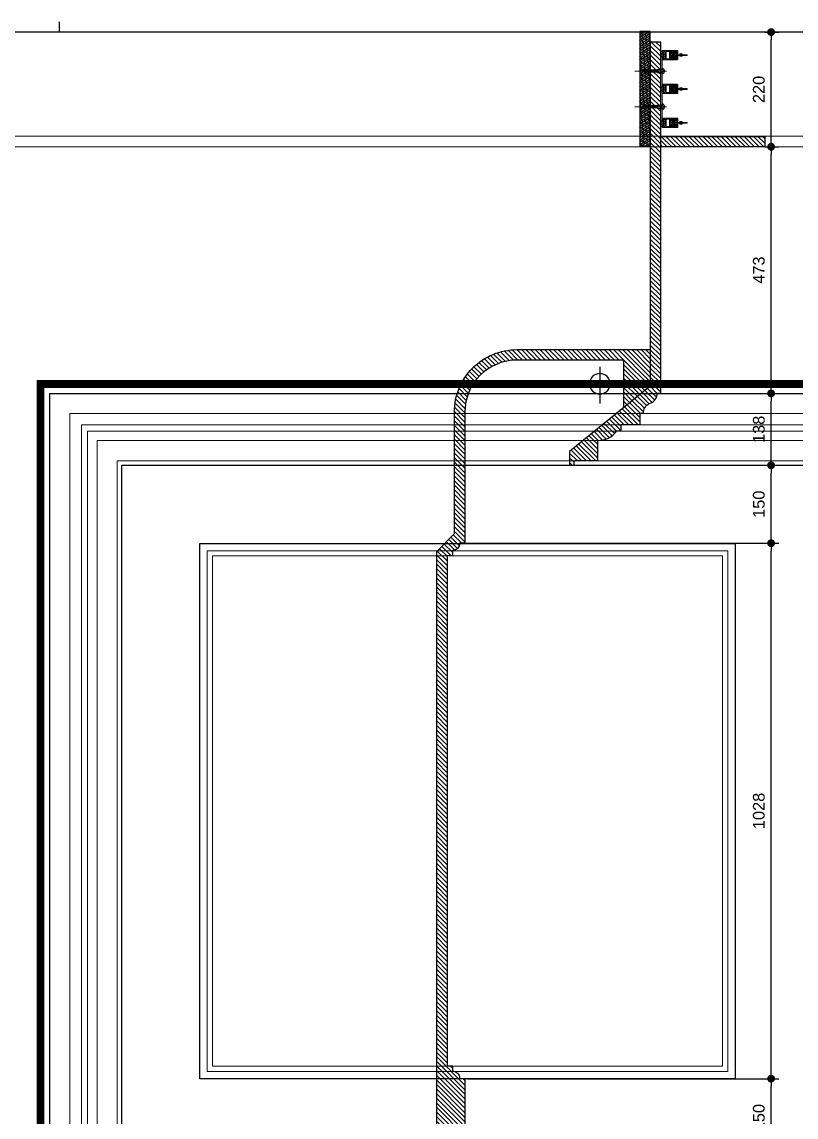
# Model space of a CAD drawing. Header units: inches. Extents: x 274057 to 444617, y 485849 to 635630.
# Drawn here: x 351013 to 352499, y 535087 to 537189 of the extents above; entities that cross this region are included whole.
import ezdxf

# ---------------------------------------------------------------- set-up
doc = ezdxf.new("R2010")
doc.units = ezdxf.units.IN
doc.header["$MEASUREMENT"] = 0
doc.linetypes.add('HIDDEN', pattern=[0.375, 0.25, -0.125])
for name, color, linetype in [('8', 8, 'Continuous'), ('Calliper Gypsum  Elevation', 31, 'Continuous'), ('CQ Grg Gypsum', 41, 'Continuous'), ('CQ Light Elevation', 4, 'Continuous'), ('CQ Plaster', 1, 'Continuous'), ('ID-wall paper', 8, 'Continuous')]:
    doc.layers.add(name, color=color, linetype=linetype)
for name, color, linetype, lineweight in [('CQ gypsum 2', 42, 'Continuous', 0), ('CQ Gypsum Hatch', 8, 'Continuous', 20), ('CQ lighting plan', 7, 'Continuous', 0), ('CQ plan and elev dimension', 252, 'Continuous', 35)]:
    doc.layers.add(name, color=color, linetype=linetype, lineweight=lineweight)
doc.styles.get("Standard").update_dxf_attribs({"font": 'arial.ttf'})
doc.dimstyles.new('chester 15', dxfattribs={"dimscale": 0.15, "dimtxt": 150, "dimasz": 100, "dimexe": 100, "dimexo": 0, "dimgap": 80, "dimtad": 1, "dimdec": 0, "dimzin": 0, "dimdsep": 46, "dimtxsty": 'Standard', "dimblk": 'DOT', "dimcen": 100, "dimclrd": 1, "dimclre": 1, "dimclrt": 3, "dimadec": 0, "dimazin": 0, "dimtfac": 1, "dimtdec": 0, "dimtofl": 0, "dimtmove": 0, "dimatfit": 3, "dimfxl": 1, "dimtolj": 1, "dimtzin": 0, "dimlwd": -1, "dimarcsym": 0})
doc.dimstyles.new('CQ 50', dxfattribs={"dimscale": 0.5, "dimtxt": 150, "dimasz": 100, "dimexe": 100, "dimexo": 20, "dimgap": 80, "dimtad": 1, "dimdec": 0, "dimzin": 0, "dimdsep": 46, "dimtxsty": 'Standard', "dimblk": 'DOT', "dimcen": 100, "dimclrd": 250, "dimclre": 250, "dimclrt": 3, "dimadec": 0, "dimazin": 0, "dimtfac": 1, "dimtdec": 0, "dimtofl": 0, "dimtmove": 0, "dimatfit": 3, "dimfxl": 3, "dimtolj": 1, "dimtzin": 0, "dimlwd": -1, "dimarcsym": 0})
pattern_1 = [(224.9999999999999, (863766.5914405661, 132415.694420714), (4.419417382415921, -4.419417382415922), [])]

# ---------------------------------------------------------------- blocks, each defined once
blk = doc.blocks.new('ff-15 wall plan')
at = {"layer": 'CQ Plaster'}
blk.add_lwpolyline([(479652.6834342949, 549898.6726344433), (479652.6834342949, 549879.1335158785), (478972.6834362692, 549879.1335158785), (478972.6834362692, 543355.9605062787), (479966.6834345566, 543355.9605062787), (479966.6834345566, 542248.6727207104), (478752.6834344731, 542248.6727207104)], dxfattribs=at)
blk = doc.blocks.new('_Dot')
at = {"color": 0, "linetype": 'ByBlock', "lineweight": -2}
blk.add_line((-0.5, 0), (-1, 0), dxfattribs=at)
at = {"color": 0, "linetype": 'ByBlock', "const_width": 0.5}
blk.add_lwpolyline([(-0.25, 0, 1), (0.25, 0, 1)], format="xyb", close=True, dxfattribs=at)
blk = doc.blocks.new('*D112')
at = {"layer": 'CQ plan and elev dimension', "color": 250, "lineweight": -2, "transparency": 16777216}
for p, q in [((350374.7221579605, 537189.2318840991), (349756.912457013, 537189.2318840991)), ((351368.7221562436, 530626.5197559624), (349756.912457013, 530626.5197559624))]:
    blk.add_line(p, q, dxfattribs=at)
at = {"layer": 'CQ plan and elev dimension', "color": 250, "transparency": 16777216}
blk.add_line((349806.912457013, 537139.2318840991), (349806.912457013, 530676.5197559624), dxfattribs=at)
at = {"layer": 'Defpoints', "color": 0, "transparency": 16777216}
for p in [(350384.7221579605, 537189.2318840991), (349806.912457013, 530626.5197559624), (351378.7221562436, 530626.5197559624, 1.466518336033709e-07)]:
    blk.add_point(p, dxfattribs=at)
at = {"layer": 'CQ plan and elev dimension', "color": 250, "transparency": 16777216, "xscale": 50, "yscale": 50, "zscale": 50}
for p, rotation in [((349806.912457013, 537189.2318840991), 90), ((349806.912457013, 530626.5197559624), 270)]:
    blk.add_blockref('_Dot', p, dxfattribs=dict(at, rotation=rotation))
at = {"layer": 'CQ plan and elev dimension', "color": 3, "transparency": 16777216, "insert": (349728.593903125, 533907.8758200305), "char_height": 75, "attachment_point": 5, "rotation": 90}
blk.add_mtext('\\A1;6563', dxfattribs=at)
blk = doc.blocks.new('curtain box 21')
at = {"lineweight": 0}
for p, q in [((3862.054549528446, 3149.715246018161), (3856.477380237629, 3152.304061450515)), ((3924.701439216457, 3149.715246018161), (3930.278608507273, 3152.304061450515)), ((3830.721680201758, 3103.789788173032), (3826.034308543152, 3103.789788173032)), ((3830.721680201758, 3102.6473455124), (3826.034308543152, 3102.6473455124)), ((3830.721680201758, 3101.504902851762), (3826.034308543152, 3101.504902851762)), ((3895.721680201758, 3103.789788173032), (3891.034308543152, 3103.789788173032)), ((3895.721680201758, 3102.6473455124), (3891.034308543152, 3102.6473455124)), ((3895.721680201758, 3101.504902851762), (3891.034308543152, 3101.504902851762)), ((3960.72168020175, 3103.789788173032), (3956.034308543152, 3103.789788173032)), ((3960.72168020175, 3102.6473455124), (3956.034308543152, 3102.6473455124)), ((3960.72168020175, 3101.504902851762), (3956.034308543152, 3101.504902851762))]:
    blk.add_line(p, q, dxfattribs=at)
at = {"color": 1, "lineweight": 0}
for p, q in [((3823.549322343782, 3122.340968964462), (3823.549322343782, 3110.681568370194)), ((3824.454291908887, 3122.340968964462), (3824.454291908887, 3110.681568370194)), ((3832.301696836032, 3122.340968964462), (3832.301696836032, 3110.681568370194)), ((3833.20666640113, 3122.340968964462), (3833.20666640113, 3110.681568370194)), ((3888.549322343781, 3122.340968964462), (3888.549322343781, 3110.681568370194)), ((3889.454291908887, 3122.340968964462), (3889.454291908887, 3110.681568370194)), ((3897.301696836032, 3122.340968964462), (3897.301696836032, 3110.681568370194)), ((3898.206666401129, 3122.340968964462), (3898.206666401129, 3110.681568370194)), ((3953.549322343788, 3122.340968964462), (3953.549322343788, 3110.681568370194)), ((3954.454291908886, 3122.340968964462), (3954.454291908886, 3110.681568370194)), ((3962.301696836032, 3122.340968964462), (3962.301696836032, 3110.681568370194)), ((3963.206666401129, 3122.340968964462), (3963.206666401129, 3110.681568370194))]:
    blk.add_line(p, q, dxfattribs=at)
at = {"color": 4, "lineweight": 0}
for points in [[(3859.204567549692, 3130.48481002367), (3859.204567549692, 3191.497766551067)], [(3927.551421195211, 3130.48481002367), (3927.551421195211, 3191.497766551067)]]:
    blk.add_lwpolyline(points, dxfattribs=at)
at = {"color": 1, "lineweight": 0}
for points in [[(3835.377994372451, 3131.030692670153), (3821.377994372451, 3131.030692670153), (3821.377994372451, 3110.681568370194), (3826.377994372452, 3110.681568370194, -0.9999999999999998), (3826.377994372452, 3108.681568370194), (3820.377994372451, 3108.681568370194, -0.4142135623730951), (3819.377994372452, 3109.681568370194), (3819.377994372452, 3138.681568370194), (3823.377994372452, 3138.681568370194), (3823.377994372452, 3136.681568370193), (3821.377994372451, 3136.681568370193), (3821.377994372451, 3133.030692670152), (3835.377994372451, 3133.030692670152), (3835.377994372451, 3136.681568370193), (3833.377994372451, 3136.681568370193), (3833.377994372451, 3138.681568370194), (3837.377994372451, 3138.681568370194), (3837.377994372451, 3109.681568370194, -0.4142135623730951), (3836.377994372451, 3108.681568370194), (3830.377994372451, 3108.681568370194, -0.9999999999999998), (3830.377994372451, 3110.681568370194), (3835.377994372451, 3110.681568370194)], [(3900.377994372451, 3131.030692670153), (3886.377994372452, 3131.030692670153), (3886.377994372452, 3110.681568370194), (3891.377994372451, 3110.681568370194, -0.9999999999999998), (3891.377994372451, 3108.681568370194), (3885.377994372451, 3108.681568370194, -0.4142135623730951), (3884.377994372452, 3109.681568370194), (3884.377994372452, 3138.681568370194), (3888.377994372451, 3138.681568370194), (3888.377994372451, 3136.681568370193), (3886.377994372452, 3136.681568370193), (3886.377994372452, 3133.030692670152), (3900.377994372451, 3133.030692670152), (3900.377994372451, 3136.681568370193), (3898.377994372451, 3136.681568370193), (3898.377994372451, 3138.681568370194), (3902.377994372452, 3138.681568370194), (3902.377994372452, 3109.681568370194, -0.4142135623730951), (3901.377994372452, 3108.681568370194), (3895.377994372451, 3108.681568370194, -0.9999999999999998), (3895.377994372451, 3110.681568370194), (3900.377994372451, 3110.681568370194)], [(3965.377994372452, 3131.030692670153), (3951.377994372452, 3131.030692670153), (3951.377994372452, 3110.681568370194), (3956.377994372451, 3110.681568370194, -0.9999999999999998), (3956.377994372451, 3108.681568370194), (3950.377994372451, 3108.681568370194, -0.4142135623730951), (3949.377994372451, 3109.681568370194), (3949.377994372451, 3138.681568370194), (3953.377994372451, 3138.681568370194), (3953.377994372451, 3136.681568370193), (3951.377994372452, 3136.681568370193), (3951.377994372452, 3133.030692670152), (3965.377994372452, 3133.030692670152), (3965.377994372452, 3136.681568370193), (3963.377994372451, 3136.681568370193), (3963.377994372451, 3138.681568370194), (3967.377994372451, 3138.681568370194), (3967.377994372451, 3109.681568370194, -0.4142135623730951), (3966.377994372452, 3108.681568370194), (3960.377994372451, 3108.681568370194, -0.9999999999999998), (3960.377994372451, 3110.681568370194), (3965.377994372452, 3110.681568370194)], [(3824.454291908887, 3122.340968964462), (3823.549322343782, 3122.340968964462, 0.4142135623730951), (3822.549322343788, 3121.340968964462), (3822.549322343788, 3111.681568370193, 0.4142135623730951), (3823.549322343782, 3110.681568370194), (3824.454291908887, 3110.681568370194, 0.4142135623730951), (3825.454291908886, 3111.681568370193), (3825.454291908886, 3121.340968964462, 0.4142135623730951)], [(3832.301696836032, 3122.340968964462), (3833.20666640113, 3122.340968964462, -0.4142135623730951), (3834.206666401129, 3121.340968964462), (3834.206666401129, 3111.681568370193, -0.4142135623730951), (3833.20666640113, 3110.681568370194), (3832.301696836032, 3110.681568370194, -0.4142135623730951), (3831.301696836032, 3111.681568370193), (3831.301696836032, 3121.340968964462, -0.4142135623730951)], [(3889.454291908887, 3122.340968964462), (3888.549322343781, 3122.340968964462, 0.4142135623730951), (3887.549322343788, 3121.340968964462), (3887.549322343788, 3111.681568370193, 0.4142135623730951), (3888.549322343781, 3110.681568370194), (3889.454291908887, 3110.681568370194, 0.4142135623730951), (3890.454291908886, 3111.681568370193), (3890.454291908886, 3121.340968964462, 0.4142135623730951)], [(3897.301696836032, 3122.340968964462), (3898.206666401129, 3122.340968964462, -0.4142135623730951), (3899.206666401129, 3121.340968964462), (3899.206666401129, 3111.681568370193, -0.4142135623730951), (3898.206666401129, 3110.681568370194), (3897.301696836032, 3110.681568370194, -0.4142135623730951), (3896.301696836032, 3111.681568370193), (3896.301696836032, 3121.340968964462, -0.4142135623730951)], [(3954.454291908886, 3122.340968964462), (3953.549322343788, 3122.340968964462, 0.4142135623730951), (3952.549322343781, 3121.340968964462), (3952.549322343781, 3111.681568370193, 0.4142135623730951), (3953.549322343788, 3110.681568370194), (3954.454291908886, 3110.681568370194, 0.4142135623730951), (3955.454291908885, 3111.681568370193), (3955.454291908885, 3121.340968964462, 0.4142135623730951)], [(3962.301696836032, 3122.340968964462), (3963.206666401129, 3122.340968964462, -0.4142135623730951), (3964.206666401122, 3121.340968964462), (3964.206666401122, 3111.681568370193, -0.4142135623730951), (3963.206666401129, 3110.681568370194), (3962.301696836032, 3110.681568370194, -0.4142135623730951), (3961.301696836032, 3111.681568370193), (3961.301696836032, 3121.340968964462, -0.4142135623730951)]]:
    blk.add_lwpolyline(points, format="xyb", close=True, dxfattribs=at)
at = {"lineweight": 0}
for points in [[(3965.377994372452, 3141.530430697087), (3821.377994372451, 3141.530430697087), (3821.377994372451, 3138.681568370194), (3965.377994372452, 3138.681568370194)], [(3828.377994372451, 3141.530430697087), (3832.614012516025, 3141.530430697087), (3830.326824379919, 3139.351924458722), (3830.326824379919, 3133.530692670154), (3828.377994372451, 3133.530692670154), (3826.429164364992, 3133.530692670154), (3826.429164364992, 3139.351924458722), (3824.141976228887, 3141.530430697087)], [(3893.377994372451, 3141.530430697087), (3897.614012516024, 3141.530430697087), (3895.326824379919, 3139.351924458722), (3895.326824379919, 3133.530692670154), (3893.377994372451, 3133.530692670154), (3891.429164364993, 3133.530692670154), (3891.429164364993, 3139.351924458722), (3889.141976228886, 3141.530430697087)], [(3958.377994372451, 3141.530430697087), (3962.614012516024, 3141.530430697087), (3960.326824379919, 3139.351924458722), (3960.326824379919, 3133.530692670154), (3958.377994372451, 3133.530692670154), (3956.429164364993, 3133.530692670154), (3956.429164364993, 3139.351924458722), (3954.141976228886, 3141.530430697087)], [(3827.61527507678, 3124.770508960908), (3829.14071366813, 3124.770508960908), (3835.327729786405, 3124.361391851853), (3835.327729786405, 3123.524561108621), (3829.14071366813, 3123.115443999573), (3829.14071366813, 3119.457935391736), (3830.811137618337, 3118.554928577477), (3830.811137618337, 3117.46229573639), (3830.811137618337, 3117.46229573639), (3828.377994372451, 3117.46229573639), (3825.944851126573, 3117.46229573639), (3825.944851126573, 3117.46229573639), (3825.944851126573, 3118.554928577477), (3827.61527507678, 3119.457935391736), (3827.61527507678, 3123.115443999573), (3821.428258958505, 3123.524561108621), (3821.428258958505, 3124.361391851853)], [(3892.61527507678, 3124.770508960908), (3894.14071366813, 3124.770508960908), (3900.327729786404, 3124.361391851853), (3900.327729786404, 3123.524561108621), (3894.14071366813, 3123.115443999573), (3894.14071366813, 3119.457935391736), (3895.811137618337, 3118.554928577477), (3895.811137618337, 3117.46229573639), (3895.811137618337, 3117.46229573639), (3893.377994372451, 3117.46229573639), (3890.944851126573, 3117.46229573639), (3890.944851126573, 3117.46229573639), (3890.944851126573, 3118.554928577477), (3892.61527507678, 3119.457935391736), (3892.61527507678, 3123.115443999573), (3886.428258958505, 3123.524561108621), (3886.428258958505, 3124.361391851853)], [(3957.61527507678, 3124.770508960908), (3959.14071366813, 3124.770508960908), (3965.327729786404, 3124.361391851853), (3965.327729786404, 3123.524561108621), (3959.14071366813, 3123.115443999573), (3959.14071366813, 3119.457935391736), (3960.811137618338, 3118.554928577477), (3960.811137618338, 3117.46229573639), (3960.811137618338, 3117.46229573639), (3958.377994372451, 3117.46229573639), (3955.944851126573, 3117.46229573639), (3955.944851126573, 3117.46229573639), (3955.944851126573, 3118.554928577477), (3957.61527507678, 3119.457935391736), (3957.61527507678, 3123.115443999573), (3951.428258958506, 3123.524561108621), (3951.428258958506, 3124.361391851853)]]:
    blk.add_lwpolyline(points, close=True, dxfattribs=at)
at = {"color": 1, "lineweight": 0}
for points in [[(3821.877994372452, 3136.181568370194), (3834.877994372451, 3136.181568370194), (3834.877994372451, 3133.530692670154), (3821.877994372452, 3133.530692670154)], [(3823.877994372452, 3138.681568370194), (3832.877994372451, 3138.681568370194), (3832.877994372451, 3136.181568370194), (3823.877994372452, 3136.181568370194)], [(3886.877994372451, 3136.181568370194), (3899.877994372451, 3136.181568370194), (3899.877994372451, 3133.530692670154), (3886.877994372451, 3133.530692670154)], [(3888.877994372452, 3138.681568370194), (3897.877994372451, 3138.681568370194), (3897.877994372451, 3136.181568370194), (3888.877994372452, 3136.181568370194)], [(3951.877994372451, 3136.181568370194), (3964.877994372452, 3136.181568370194), (3964.877994372452, 3133.530692670154), (3951.877994372451, 3133.530692670154)], [(3953.877994372451, 3138.681568370194), (3962.877994372451, 3138.681568370194), (3962.877994372451, 3136.181568370194), (3953.877994372451, 3136.181568370194)]]:
    blk.add_lwpolyline(points, close=True, dxfattribs=at)
for points in [[(3827.575093540851, 3091.091648348121), (3827.575093540851, 3100.539127179807), (3826.034308543159, 3100.539127179807), (3826.034308543159, 3104.781403091605), (3827.61527507678, 3104.781403091605), (3827.61527507678, 3113.564601942919), (3825.944851126573, 3114.467608757179), (3825.944851126573, 3115.560241598272), (3825.944851126573, 3115.560241598272), (3828.377994372451, 3115.560241598272), (3830.811137618337, 3115.560241598272), (3830.811137618337, 3115.560241598272), (3830.811137618337, 3114.467608757179), (3829.14071366813, 3113.564601942919), (3829.14071366813, 3104.781403091605), (3830.72168020175, 3104.781403091605), (3830.721680201758, 3100.539127179807), (3829.180895204059, 3100.539127179807), (3829.180895204059, 3091.091648348121)], [(3892.575093540851, 3091.091648348121), (3892.575093540851, 3100.539127179807), (3891.034308543163, 3100.539127179807), (3891.034308543163, 3104.781403091605), (3892.61527507678, 3104.781403091605), (3892.61527507678, 3113.564601942919), (3890.944851126573, 3114.467608757179), (3890.944851126573, 3115.560241598272), (3890.944851126573, 3115.560241598272), (3893.377994372451, 3115.560241598272), (3895.811137618337, 3115.560241598272), (3895.811137618337, 3115.560241598272), (3895.811137618337, 3114.467608757179), (3894.14071366813, 3113.564601942919), (3894.14071366813, 3104.781403091605), (3895.721680201751, 3104.781403091605), (3895.721680201758, 3100.539127179807), (3894.18089520406, 3100.539127179807), (3894.18089520406, 3091.091648348121)], [(3957.575093540851, 3091.091648348121), (3957.575093540851, 3100.539127179807), (3956.034308543152, 3100.539127179807), (3956.034308543161, 3104.781403091605), (3957.61527507678, 3104.781403091605), (3957.61527507678, 3113.564601942919), (3955.944851126573, 3114.467608757179), (3955.944851126573, 3115.560241598272), (3955.944851126573, 3115.560241598272), (3958.377994372451, 3115.560241598272), (3960.811137618338, 3115.560241598272), (3960.811137618338, 3115.560241598272), (3960.811137618338, 3114.467608757179), (3959.14071366813, 3113.564601942919), (3959.14071366813, 3104.781403091605), (3960.72168020175, 3104.781403091605), (3960.72168020175, 3100.539127179807), (3959.18089520406, 3100.539127179807), (3959.18089520406, 3091.091648348121)]]:
    blk.add_lwpolyline(points, dxfattribs=at)
at = {"lineweight": 0}
for points in [[(3827.875093540846, 3093.530430697087), (3828.880895204064, 3093.530430697087, -0.4142135623730951), (3829.180895204059, 3093.230430697084), (3829.180895204059, 3091.091648348121, -0.4142135623730951), (3828.880895204064, 3090.791648348118), (3827.875093540846, 3090.791648348118, -0.4142135623730951), (3827.575093540851, 3091.091648348121), (3827.575093540843, 3093.230430697084, -0.4142135623730951)], [(3892.875093540846, 3093.530430697087), (3893.880895204064, 3093.530430697087, -0.4142135623730951), (3894.18089520406, 3093.230430697084), (3894.18089520406, 3091.091648348121, -0.4142135623730951), (3893.880895204064, 3090.791648348118), (3892.875093540846, 3090.791648348118, -0.4142135623730951), (3892.575093540851, 3091.091648348121), (3892.575093540843, 3093.230430697084, -0.4142135623730951)], [(3957.875093540847, 3093.530430697087), (3958.880895204064, 3093.530430697087, -0.4142135623730951), (3959.18089520406, 3093.230430697084), (3959.18089520406, 3091.091648348121, -0.4142135623730951), (3958.880895204064, 3090.791648348118), (3957.875093540847, 3090.791648348118, -0.4142135623730951), (3957.575093540845, 3091.091648348121), (3957.575093540845, 3093.230430697084, -0.4142135623730951)]]:
    blk.add_lwpolyline(points, format="xyb", close=True, dxfattribs=at)
blk = doc.blocks.new('curtain track_3')
for p, q in [((52828.15415776467, -34660.37083664992), (52822.57698847383, -34657.78202121756)), ((52828.15415776467, -34662.79864774939), (52822.57698847383, -34660.20983231704)), ((52828.15415776467, -34665.22645884886), (52822.57698847383, -34662.6376434165)), ((52828.15415776467, -34667.65426994833), (52822.57698847383, -34665.06545451599)), ((52828.15415776467, -34670.08208104781), (52822.57698847383, -34667.49326561546)), ((52828.15415776467, -34657.94302555044), (52822.96659134227, -34655.53505632621)), ((52827.5321655487, -34655.19152219994), (52823.82259611144, -34653.46961093889)), ((52896.50101141018, -34660.37083664992), (52890.92384211937, -34657.78202121756)), ((52896.50101141018, -34662.79864774939), (52890.92384211937, -34660.20983231704)), ((52896.50101141018, -34665.22645884886), (52890.92384211937, -34662.6376434165)), ((52896.50101141018, -34667.65426994833), (52890.92384211937, -34665.06545451599)), ((52896.50101141018, -34670.08208104781), (52890.92384211937, -34667.49326561546)), ((52896.50101141018, -34657.94302555044), (52891.31344498778, -34655.53505632621)), ((52895.8790191942, -34655.19152219994), (52892.16944975696, -34653.46961093889)), ((52828.15415776467, -34672.50989214727), (52822.57698847383, -34669.92107671492)), ((52828.15415776467, -34672.50989214727), (52822.57698847383, -34669.92107671492)), ((52828.15415776467, -34674.93770324675), (52822.57698847383, -34672.34888781439)), ((52828.15415776467, -34677.36551434621), (52822.57698847383, -34674.77669891386)), ((52828.15415776467, -34679.79332544568), (52822.57698847383, -34677.20451001333)), ((52828.15415776467, -34679.79332544568), (52822.57698847383, -34677.20451001333)), ((52828.15415776467, -34684.64894764462), (52822.57698847383, -34682.06013221227)), ((52896.50101141018, -34672.50989214727), (52890.92384211937, -34669.92107671492)), ((52896.50101141018, -34672.50989214727), (52890.92384211937, -34669.92107671492)), ((52896.50101141018, -34674.93770324675), (52890.92384211937, -34672.34888781439)), ((52896.50101141018, -34677.36551434621), (52890.92384211937, -34674.77669891386)), ((52896.50101141018, -34679.79332544568), (52890.92384211937, -34677.20451001333)), ((52896.50101141018, -34679.79332544568), (52890.92384211937, -34677.20451001333)), ((52896.50101141018, -34684.64894764462), (52890.92384211937, -34682.06013221227))]:
    blk.add_line(p, q)
for points in [[(52823.55351876467, -34683.90430769466), (52823.55351876467, -34658.96786517762, -0.1497784221609524), (52825.30417578591, -34653.25481419312, 1.883636022816879)], [(52827.05483280714, -34683.90430769466), (52827.05483280714, -34658.96786517762, 0.1497784221609524), (52825.30417578591, -34653.25481419312, -1.883636022816879)], [(52891.90037241019, -34683.90430769466), (52891.90037241019, -34658.96786517762, -0.1497784221609524), (52893.65102943144, -34653.25481419312, 1.883636022816879)], [(52895.40168645269, -34683.90430769466), (52895.40168645269, -34658.96786517762, 0.1497784221609524), (52893.65102943144, -34653.25481419312, -1.883636022816879)]]:
    blk.add_lwpolyline(points, format="xyb")
at = {"color": 4}
for points in [[(52825.30417578591, -34695.11537687087), (52825.81843282473, -34695.11537687087), (52825.81843282473, -34697.66016892845, 0.3881903235839446), (52830.50779060213, -34693.25481419312), (52827.79926624102, -34693.25481419312), (52827.79926624102, -34683.90430769466), (52825.30417578591, -34683.90430769466), (52822.8090853308, -34683.90430769466), (52822.8090853308, -34693.25481419312), (52820.10056096969, -34693.25481419312, 0.3881903235839446), (52824.78991874709, -34697.66016892845), (52824.78991874709, -34695.11537687087)], [(52893.65102943144, -34695.11537687087), (52894.16528647026, -34695.11537687087), (52894.16528647026, -34697.66016892845, 0.3881903235839446), (52898.85464424763, -34693.25481419312), (52896.14611988654, -34693.25481419312), (52896.14611988654, -34683.90430769466), (52893.65102943144, -34683.90430769466), (52891.15593897633, -34683.90430769466), (52891.15593897633, -34693.25481419312), (52888.44741461521, -34693.25481419312, 0.3881903235839446), (52893.13677239262, -34697.66016892845), (52893.13677239262, -34695.11537687087)]]:
    blk.add_lwpolyline(points, format="xyb", close=True, dxfattribs=at)
at = {"extrusion": (0, 0, -1), "zscale": -1}
blk.add_blockref('curtain box 21', (-56752.85559698112, -37831.93638256331), dxfattribs=at)
blk = doc.blocks.new('ff15 section ceiling A and B')
at = {"layer": '8', "extrusion": (-7.324345706663957e-10, 5.977524052986871e-09, 1)}
h = blk.add_hatch(dxfattribs=at)
h.set_pattern_fill('ANSI38', color=256, scale=30, angle=103.9714232829966, style=0)
h.set_pattern_definition([(148.9714232829966, (850276.3003614605, 195911.7726405961), (-1.932995736413078, -3.213413680653155), []), (238.9714232829965, (850276.3003614605, 195911.7726405961), (-0.6525777921730013, -8.359823097719389), [9.374999999999998, -5.624999999999999])])
h.paths.add_polyline_path([(332025.6782263992, 525721.4166687252), (332025.6782263992, 525941.4165394432), (332045.6782263993, 525941.4165394434), (332045.6782263992, 525721.4166687252)])
at = {"layer": 'CQ Gypsum Hatch'}
h = blk.add_hatch(dxfattribs=at)
h.set_pattern_fill('ANSI31', color=256, scale=50, angle=180, style=0)
h.set_pattern_definition(pattern_1)
edge = h.paths.add_edge_path()
edge.add_line((331689.6860767345, 526452.1340546021), (331689.6860767789, 526703.414412738))
edge.add_line((331689.6860767789, 526703.414412738), (331679.6860767789, 526703.4144127375))
edge.add_arc((331665.6782293622, 526703.548700945), 14.00849108827068, 359.4507427432638, 450.0000000001616)
edge.add_line((331665.6782293622, 526717.5571920334), (331665.6782293623, 526727.5571920334))
edge.add_line((331665.6782293623, 526727.5571920334), (331655.678227985, 526727.557192033))
edge.add_line((331655.6782279851, 526727.5571920329), (331655.6782291692, 527706.7716334428))
edge.add_line((331655.678229169, 527706.771633443), (331665.6782293623, 527706.7716334426))
edge.add_line((331665.6782293623, 527706.7716334425), (331665.6782293625, 527716.7716334424))
edge.add_arc((331665.6782293623, 527730.7801245307), 14.00849108815448, 270.0000000005076, 360.5492572549534)
edge.add_line((331679.6860767787, 527730.9144127378), (331689.6860767133, 527730.9144127377))
edge.add_line((331689.6860767134, 527730.9144127378), (331689.6860767789, 527880.9145586584))
edge.add_line((331689.6860767787, 527880.9145586584), (331679.6860767789, 527880.9145586578))
edge.add_arc((331665.6782293623, 527881.0488468658), 14.00849108816001, 359.4507427423929, 449.9999999993524)
edge.add_line((331665.6782293625, 527895.0573379537), (331665.6782293624, 527905.0573379537))
edge.add_line((331665.6782293624, 527905.0573379537), (331655.6782279851, 527905.0573379534))
edge.add_line((331655.6782279851, 527905.0573379535), (331655.6782291692, 528884.271633443))
edge.add_line((331655.6782291693, 528884.271633443), (331665.6782293623, 528884.2716334425))
edge.add_line((331665.6782293623, 528884.2716334425), (331665.6782293624, 528894.2716334425))
edge.add_arc((331665.6782293623, 528908.2801245307), 14.00849108830988, 270.0000000001041, 360.5492572545438)
edge.add_line((331679.686076779, 528908.4144127378), (331689.6860767132, 528908.4144127378))
edge.add_line((331689.6860767132, 528908.4144127378), (331689.6860767789, 529058.4142668165))
edge.add_line((331689.6860767789, 529058.4142668166), (331679.6860767786, 529058.4142668159))
edge.add_arc((331665.6782293622, 529058.5485550237), 14.0084910881034, 359.4507427424481, 449.9999999991214)
edge.add_line((331665.6782293623, 529072.5570461117), (331665.6782293621, 529082.5570461118))
edge.add_line((331665.6782293622, 529082.5570461117), (331655.678227985, 529082.5570461113))
edge.add_line((331655.678227985, 529082.5570461114), (331655.6782291689, 530061.7716334431))
edge.add_line((331655.6782291689, 530061.771633443), (331665.6782293622, 530061.7716334425))
edge.add_line((331665.6782293622, 530061.7716334425), (331665.6782293623, 530071.7716334424))
edge.add_arc((331665.6782293623, 530085.7801245307), 14.00849108825339, 270.0000000001615, 360.5492572548936)
edge.add_line((331679.6860767789, 530085.9144127378), (331689.6860767787, 530085.9144127377))
edge.add_line((331689.6860767787, 530085.9144127378), (331689.6860767786, 530235.9144127374))
edge.add_line((331689.6860767786, 530235.9144127374), (331679.6860767787, 530235.9144127369))
edge.add_arc((331665.6782293623, 530236.0487009448), 14.00849108818704, 359.4507427428561, 449.999999999988)
edge.add_line((331665.6782293623, 530250.0571920329), (331665.6782293623, 530260.0571920329))
edge.add_line((331665.6782293623, 530260.0571920329), (331655.678227985, 530260.0571920327))
edge.add_line((331655.6782279849, 530260.0571920325), (331655.6782291688, 531239.2734851332))
edge.add_line((331655.6782291688, 531239.2734851334), (331665.6782293621, 531239.2734851331))
edge.add_line((331665.6782293621, 531239.273485133), (331665.6782293622, 531249.2734851328))
edge.add_arc((331665.6782293619, 531263.2819762214), 14.00849108843663, 270.0000000012017, 360.5492572539634)
edge.add_line((331679.6860767787, 531263.4162644283), (331689.6860767787, 531263.4162644283))
edge.add_line((331689.6860767787, 531263.4162644283), (331689.6860767531, 531413.4162644285))
edge.add_line((331689.6860767531, 531413.4162644285), (331689.6860767531, 531514.9739233013))
edge.add_arc((331789.6860767531, 531514.9739233013), 100.0000000000745, 89.9999999999851, 179.9999999999851, ccw=False)
edge.add_line((331789.6860767531, 531614.9739233013), (331994.9572100234, 531614.9739233012))
edge.add_line((331994.9572100234, 531614.9739233013), (331994.9572100234, 531523.825239419))
edge.add_line((331994.9572100232, 531523.825239419), (332045.6782637457, 531564.9740375305))
edge.add_line((332045.6782637458, 531564.9740375306), (332045.6782597142, 531634.9739233013))
edge.add_line((332045.6782597141, 531634.9739233013), (331789.6860767531, 531634.9739233014))
edge.add_arc((331789.6860767531, 531514.9739233013), 120.000000000095, 89.9999999999729, 179.9999999999796)
edge.add_line((331669.6860767531, 531514.9739233013), (331669.6860767132, 531413.4162644197))
edge.add_line((331669.6860767133, 531413.4162644197), (331669.6860767707, 531281.7407616468))
edge.add_line((331669.6860767706, 531281.7407616468), (331635.6782291779, 531247.4053303335))
edge.add_line((331635.6782291779, 531247.4053303336), (331635.6782237632, 526719.4256441421))
edge.add_line((331635.6782237632, 526719.4256441419), (331669.6860767706, 526685.0902073615))
edge.add_line((331669.6860767706, 526685.0902073616), (331669.6860767531, 526451.8586056066))
edge.add_arc((331789.686076753, 526451.8586055543), 119.9999999999142, 179.9999999749922, 270.00000000002)
edge.add_line((331789.6860767531, 526331.8586055543), (332045.6782583896, 526331.8586055541))
edge.add_line((332045.6782583895, 526331.8586055541), (332045.6782583895, 526401.858605554))
edge.add_line((332045.6782583895, 526401.8586055541), (331994.9572091039, 526443.0074000662))
edge.add_line((331994.957209104, 526443.0074000661), (331994.9572091043, 526351.8586055541))
edge.add_line((331994.9572091041, 526351.8586055541), (331789.686076753, 526351.8586055542))
edge.add_arc((331789.6860767534, 526451.8586055543), 100.0000000001877, 179.9999999982865, 269.9999999998314, ccw=False)
h = blk.add_hatch(dxfattribs=at)
h.set_pattern_fill('ANSI31', color=256, scale=50, angle=180, style=0)
h.set_pattern_definition(pattern_1)
edge = h.paths.add_edge_path()
edge.add_line((332065.6782637456, 526415.3782951294), (332065.6782637456, 525741.4166715438))
edge.add_line((332065.6782637456, 525741.4166715438), (332045.6782263992, 525741.4166715438))
edge.add_line((332045.6782263992, 525741.4166715438), (332045.6782637457, 526401.8590116259))
edge.add_line((332045.6782637457, 526401.8590116259), (331890.8122676351, 526527.498152389))
edge.add_line((331890.8122676351, 526527.498152389), (331890.8122676351, 526553.4166704991))
edge.add_line((331890.8122676351, 526553.4166704991), (331899.5114529805, 526553.4166704991))
edge.add_line((331899.5114529805, 526553.4166704991), (331899.5114529806, 526547.5170703724))
edge.add_arc((331902.2419487925, 526547.5170703722), 2.730495811905712, 179.9999999975572, 270.2479022260947)
edge.add_line((331902.2537628194, 526544.7866001183), (331944.7841469524, 526544.7866001183))
edge.add_line((331944.7841469524, 526544.7866001183), (331944.7841469523, 526506.0414316731))
edge.add_arc((331946.5070290589, 526464.1053591298), 41.9714486658172, 34.39181304655608, 92.35259014991709, ccw=False)
edge.add_line((331981.1416258019, 526487.812894041), (331989.7818599919, 526487.812894041))
edge.add_line((331989.7818599919, 526487.812894041), (331989.7818599919, 526475.7999401593))
edge.add_line((331989.7818599919, 526475.7999401593), (332026.0118476824, 526475.7999401593))
edge.add_line((332026.0118476824, 526475.7999401593), (332026.0118476822, 526453.9059924926))
edge.add_line((332026.0118476822, 526453.9059924926), (332032.6930510519, 526453.9059924926))
edge.add_arc((332051.3967741362, 526452.6784061886), 18.74396503811116, 176.2448770878726, 247.9326666962932)
edge.add_arc((332038.9054078331, 526415.9392573908), 20.12030587980339, -1.5976365181060146, 74.28588736053138, ccw=False)
edge.add_line((332059.0178922653, 526415.3782951294), (332065.6782637456, 526415.3782951294))
edge.add_line((332065.6782637456, 526415.3782951294), (332065.6782637458, 526406.5735043918))
h = blk.add_hatch(dxfattribs=at)
h.set_pattern_fill('ANSI31', color=256, scale=50, angle=180, style=0)
h.set_pattern_definition([(225, (851564.9621974977, 195815.1116007231), (4.419417382415921, -4.419417382415922), [])])
h.paths.add_polyline_path([(332065.6782372162, 525942.4172292391), (332065.6782372162, 525922.4172292391), (332265.6778608995, 525922.4172292391), (332265.6778608995, 525942.4172292391)])
at = {"layer": 'CQ Grg Gypsum'}
for points, elevation in [([(331689.6860767345, 526452.1340546021), (331689.6860767789, 526703.414412738), (331679.6860767789, 526703.4144127374, 0.417024134003028), (331665.6782293622, 526717.5571920334), (331665.6782293623, 526727.5571920334), (331655.6782279851, 526727.5571920329), (331655.678229169, 527706.771633443), (331665.6782293623, 527706.7716334425), (331665.6782293625, 527716.7716334425, 0.4170241339901252), (331679.6860767787, 527730.9144127378), (331689.6860767134, 527730.9144127378), (331689.6860767787, 527880.9145586584)], 0.001452036967413067), ([(331635.6782291779, 531247.4053303336), (331635.6782237632, 526719.4256441419), (331669.6860767706, 526685.0902073616), (331669.6860767531, 526451.8586056065, 0.4142135625012153), (331789.6860767531, 526331.8586055543), (332045.6782583896, 526331.8586055541), (332045.6782583896, 526401.8586055541), (331994.957209104, 526443.0074000661), (331994.9572091041, 526351.8586055541), (331789.6860767531, 526351.8586055543, -0.4142135623811371), (331689.6860767531, 526451.8586055574)], 0.001452036967413067), ([(332065.6782637456, 526415.3782951294), (332065.6782637456, 525741.4166715438), (332045.6782263992, 525741.4166715438), (332045.6782637457, 526401.8590116259), (331890.8122676351, 526527.498152389), (331890.8122676351, 526553.4166704991), (331899.5114529805, 526553.4166704991), (331899.5114529806, 526547.5170703724, 0.4154813949706535), (331902.2537628194, 526544.7866001183), (331944.7841469524, 526544.7866001183), (331944.7841469523, 526506.0414316731, -0.2584350037517542), (331981.1416258019, 526487.812894041), (331989.7818599919, 526487.812894041), (331989.7818599919, 526475.7999401593), (332026.0118476824, 526475.7999401593), (332026.0118476822, 526453.9059924926), (332032.6930510519, 526453.9059924926, 0.3234142676471498), (332044.3547423904, 526435.3075681478, -0.3437592340717269), (332059.0178922653, 526415.3782951294), (332065.6782637456, 526415.3782951294), (332065.6782637458, 526406.5735043918)], 1.466518336039335e-07)]:
    blk.add_lwpolyline(points, format="xyb", dxfattribs=dict(at, elevation=elevation))
at = {"layer": 'CQ Grg Gypsum', "extrusion": (-7.324345706663957e-10, 5.977524052986871e-09, 1), "elevation": 1.466518336039335e-07}
blk.add_lwpolyline([(332025.6782263992, 525721.4166687252), (332025.6782263992, 525941.4165394432), (332045.6782263993, 525941.4165394434), (332045.6782263992, 525721.4166687252)], close=True, dxfattribs=at)
at = {"layer": 'CQ Grg Gypsum', "elevation": 1.466518336039335e-07}
blk.add_lwpolyline([(332265.6778608995, 525922.4172292391), (332265.6778608995, 525942.4172292391), (332065.6782372162, 525942.4172292391), (332065.6782372162, 525922.4172292391)], close=True, dxfattribs=at)
at = {"layer": 'CQ Light Elevation'}
for p, q in [((331948.7800852731, 526364.7000073297, 0.001452255525477963), (331948.7800852729, 526435.3817756439, 0.001451833023507758)), ((331948.7800852729, 526364.7000073297, 0.001452255525477963), (331948.7800852729, 526435.3817756439, 0.001451833023507758)), ((331978.7334003981, 526397.4334685418, 0.001452081799269735), (331917.5240330855, 526397.4334685418, 0.001452036967413067)), ((331978.7334003982, 526397.4334685418, 0.001452081799269735), (331917.5240330855, 526397.4334685418, 0.001452036967413067))]:
    blk.add_line(p, q, dxfattribs=at)
for centre in [(331948.7800852729, 526397.4334685421, 0.001452059860426229), (331948.7800852729, 526397.4334685418, 0.001452059860426232)]:
    blk.add_circle(centre, 19.72674953134264, dxfattribs=at)
at = {"layer": 'Calliper Gypsum  Elevation', "lineweight": 0, "extrusion": (0, 0, -1), "zscale": -1, "rotation": 270}
blk.add_blockref('curtain track_3', (-297375.2723118792, 578690.8942066928, -1.466518336039335e-07), dxfattribs=at)
blk = doc.blocks.new('*D873')
at = {"layer": 'CQ Grg Gypsum', "color": 1, "lineweight": -2, "transparency": 16777216}
for p, q in [((351868.4051243377, 535160.608039492), (352466.297957774, 535160.608039492)), ((351863.3686541655, 535011.0215720979), (352466.297957774, 535011.0215720979))]:
    blk.add_line(p, q, dxfattribs=at)
at = {"layer": 'CQ Grg Gypsum', "color": 1, "transparency": 16777216}
blk.add_line((352451.297957774, 535026.0215720979), (352451.297957774, 535145.608039492), dxfattribs=at)
at = {"layer": 'Defpoints', "color": 0, "transparency": 16777216}
for p in [(351868.4051243377, 535160.608039492, 7.332591680174992e-08), (352451.297957774, 535160.608039492), (351863.3686541655, 535011.0215720979, 0.001451890315579463)]:
    blk.add_point(p, dxfattribs=at)
at = {"layer": 'CQ Grg Gypsum', "color": 1, "transparency": 16777216, "xscale": 15, "yscale": 15, "zscale": 15}
for p, rotation in [((352451.297957774, 535160.608039492), 90), ((352451.297957774, 535011.0215720979), 270)]:
    blk.add_blockref('_Dot', p, dxfattribs=dict(at, rotation=rotation))
at = {"layer": 'CQ Grg Gypsum', "color": 3, "transparency": 16777216, "insert": (352427.8100655503, 535085.8148057947), "char_height": 22.5, "attachment_point": 5, "rotation": 90}
blk.add_mtext('\\A1;150', dxfattribs=at)
blk = doc.blocks.new('*D874')
at = {"layer": 'CQ Grg Gypsum', "color": 1, "lineweight": -2, "transparency": 16777216}
for p, q in [((351863.3686541656, 536188.5217180182), (352466.2979577742, 536188.5217180182)), ((351868.4051243377, 535160.608039492), (352466.2979577742, 535160.608039492))]:
    blk.add_line(p, q, dxfattribs=at)
at = {"layer": 'CQ Grg Gypsum', "color": 1, "transparency": 16777216}
blk.add_line((352451.2979577742, 535175.608039492), (352451.2979577742, 536173.5217180182), dxfattribs=at)
at = {"layer": 'Defpoints', "color": 0, "transparency": 16777216}
for p in [(351863.3686541656, 536188.5217180182, 0.001451890315579463), (352451.2979577742, 536188.5217180182), (351868.4051243377, 535160.608039492, 7.332591680174992e-08)]:
    blk.add_point(p, dxfattribs=at)
at = {"layer": 'CQ Grg Gypsum', "color": 1, "transparency": 16777216, "xscale": 15, "yscale": 15, "zscale": 15}
for p, rotation in [((352451.2979577742, 536188.5217180182), 90), ((352451.2979577742, 535160.608039492), 270)]:
    blk.add_blockref('_Dot', p, dxfattribs=dict(at, rotation=rotation))
at = {"layer": 'CQ Grg Gypsum', "color": 3, "transparency": 16777216, "insert": (352427.8100655506, 535674.5648787549), "char_height": 22.5, "attachment_point": 5, "rotation": 90}
blk.add_mtext('\\A1;1028', dxfattribs=at)
blk = doc.blocks.new('*D875')
at = {"layer": 'CQ Grg Gypsum', "color": 1, "lineweight": -2, "transparency": 16777216}
for p, q in [((351863.3686541392, 536338.1082996422), (352466.2979577744, 536338.1082996422)), ((351863.3686541656, 536188.5217180182), (352466.2979577744, 536188.5217180182))]:
    blk.add_line(p, q, dxfattribs=at)
at = {"layer": 'CQ Grg Gypsum', "color": 1, "transparency": 16777216}
blk.add_line((352451.2979577744, 536203.5217180182), (352451.2979577744, 536323.1082996422), dxfattribs=at)
at = {"layer": 'Defpoints', "color": 0, "transparency": 16777216}
for p in [(351863.3686541392, 536338.1082996422), (352451.2979577744, 536338.1082996422), (351863.3686541656, 536188.5217180182, 0.001451890315579463)]:
    blk.add_point(p, dxfattribs=at)
at = {"layer": 'CQ Grg Gypsum', "color": 1, "transparency": 16777216, "xscale": 15, "yscale": 15, "zscale": 15}
for p, rotation in [((352451.2979577744, 536338.1082996422), 90), ((352451.2979577744, 536188.5217180182), 270)]:
    blk.add_blockref('_Dot', p, dxfattribs=dict(at, rotation=rotation))
at = {"layer": 'CQ Grg Gypsum', "color": 3, "transparency": 16777216, "insert": (352427.8100655508, 536263.31500883), "char_height": 22.5, "attachment_point": 5, "rotation": 90}
blk.add_mtext('\\A1;150', dxfattribs=at)
blk = doc.blocks.new('*D876')
at = {"layer": 'CQ Grg Gypsum', "color": 1, "lineweight": -2, "transparency": 16777216}
for p, q in [((351870.0968977141, 536476.1382996422), (352466.2979577747, 536476.1382996422)), ((351863.3686541392, 536338.1082996422), (352466.2979577747, 536338.1082996422))]:
    blk.add_line(p, q, dxfattribs=at)
at = {"layer": 'CQ Grg Gypsum', "color": 1, "transparency": 16777216}
blk.add_line((352451.2979577747, 536353.1082996422), (352451.2979577747, 536461.1382996422), dxfattribs=at)
at = {"layer": 'Defpoints', "color": 0, "transparency": 16777216}
for p in [(351870.0968977141, 536476.1382996422), (352451.2979577747, 536476.1382996422), (351863.3686541392, 536338.1082996422)]:
    blk.add_point(p, dxfattribs=at)
at = {"layer": 'CQ Grg Gypsum', "color": 1, "transparency": 16777216, "xscale": 15, "yscale": 15, "zscale": 15}
for p, rotation in [((352451.2979577747, 536476.1382996422), 90), ((352451.2979577747, 536338.1082996422), 270)]:
    blk.add_blockref('_Dot', p, dxfattribs=dict(at, rotation=rotation))
at = {"layer": 'CQ Grg Gypsum', "color": 3, "transparency": 16777216, "insert": (352427.8023916084, 536407.123299642), "char_height": 22.5, "attachment_point": 5, "rotation": 90}
blk.add_mtext('\\A1;138', dxfattribs=at)
blk = doc.blocks.new('*D877')
at = {"layer": 'CQ Grg Gypsum', "color": 1, "lineweight": -2, "transparency": 16777216}
for p, q in [((352439.3604382863, 536949.518901517), (352466.2979577749, 536949.518901517)), ((351870.0968977141, 536476.1382996422), (352466.2979577749, 536476.1382996422))]:
    blk.add_line(p, q, dxfattribs=at)
at = {"layer": 'CQ Grg Gypsum', "color": 1, "transparency": 16777216}
blk.add_line((352451.2979577749, 536491.1382996422), (352451.2979577749, 536934.518901517), dxfattribs=at)
at = {"layer": 'Defpoints', "color": 0, "transparency": 16777216}
for p in [(352439.3604382863, 536949.518901517), (352451.2979577749, 536949.518901517), (351870.0968977141, 536476.1382996422)]:
    blk.add_point(p, dxfattribs=at)
at = {"layer": 'CQ Grg Gypsum', "color": 1, "transparency": 16777216, "xscale": 15, "yscale": 15, "zscale": 15}
for p, rotation in [((352451.2979577749, 536949.518901517), 90), ((352451.2979577749, 536476.1382996422), 270)]:
    blk.add_blockref('_Dot', p, dxfattribs=dict(at, rotation=rotation))
at = {"layer": 'CQ Grg Gypsum', "color": 3, "transparency": 16777216, "insert": (352427.8023916086, 536712.8286005794), "char_height": 22.5, "attachment_point": 5, "rotation": 90}
blk.add_mtext('\\A1;473', dxfattribs=at)
blk = doc.blocks.new('*D878')
at = {"layer": 'CQ Grg Gypsum', "color": 1, "lineweight": -2, "transparency": 16777216}
for p, q in [((352439.3604382863, 537169.6927655622), (352466.2979577751, 537169.6927655622)), ((352439.3604382863, 536949.518901517), (352466.2979577751, 536949.518901517))]:
    blk.add_line(p, q, dxfattribs=at)
at = {"layer": 'CQ Grg Gypsum', "color": 1, "transparency": 16777216}
blk.add_line((352451.2979577751, 536964.518901517), (352451.2979577751, 537154.6927655622), dxfattribs=at)
at = {"layer": 'Defpoints', "color": 0, "transparency": 16777216}
for p in [(352439.3604382863, 537169.6927655622), (352451.2979577751, 537169.6927655622), (352439.3604382863, 536949.518901517)]:
    blk.add_point(p, dxfattribs=at)
at = {"layer": 'CQ Grg Gypsum', "color": 1, "transparency": 16777216, "xscale": 15, "yscale": 15, "zscale": 15}
for p, rotation in [((352451.2979577751, 537169.6927655622), 90), ((352451.2979577751, 536949.518901517), 270)]:
    blk.add_blockref('_Dot', p, dxfattribs=dict(at, rotation=rotation))
at = {"layer": 'CQ Grg Gypsum', "color": 3, "transparency": 16777216, "insert": (352427.8100655515, 537059.6058335394), "char_height": 22.5, "attachment_point": 5, "rotation": 90}
blk.add_mtext('\\A1;220', dxfattribs=at)

msp = doc.modelspace()

# ---------------------------------------------------------------- linework, layer by layer
at = {"layer": 'CQ Grg Gypsum'}
for points in [[(356864.7233088794, 537169.692765562), (350404.722157956, 537169.692765562), (350404.722157956, 530646.5197559622), (356864.7233088794, 530646.5197559622)], [(351066.6936003568, 536476.1382996421), (356202.7533085149, 536476.1382996421), (356202.7533085149, 531340.0785915374), (351066.6936003568, 531340.0785915374)], [(351204.7236003568, 536338.1082996421), (356064.7233085149, 536338.1082996421), (356064.7233085149, 531478.1085915375), (351204.7236003568, 531478.1085915375)]]:
    msp.add_lwpolyline(points, close=True, dxfattribs=at)
at = {"layer": 'CQ Grg Gypsum', "elevation": 7.332591680174992e-08}
msp.add_lwpolyline([(351354.7213425957, 536188.1081854131), (352382.0889060795, 536188.1081854131), (352382.0889060795, 535160.6080394918), (351354.7213425957, 535160.6080394918)], close=True, dxfattribs=at)
at = {"layer": 'CQ gypsum 2'}
for points in [[(356864.7233088794, 536949.692765562), (350404.722157956, 536949.692765562), (350404.722157956, 536969.692765562), (356864.7233088794, 536969.692765562)], [(351105.2136003568, 536437.6182996421), (356164.2333085149, 536437.6182996421), (356164.2333085149, 531378.5985915374), (351105.2136003568, 531378.5985915374)], [(351127.1136003568, 536415.7182996421), (356142.3333085149, 536415.7182996421), (356142.3333085149, 531400.4985915375), (351127.1136003568, 531400.4985915375)], [(351139.1236003568, 536403.7082996421), (356130.3233085149, 536403.7082996421), (356130.3233085149, 531412.5085915375), (351139.1236003568, 531412.5085915375)], [(351157.3536003568, 536385.4782996421), (356112.0933085149, 536385.4782996421), (356112.0933085149, 531430.7385915375), (351157.3536003568, 531430.7385915375)], [(351196.0936003568, 536346.7382996421), (356073.3533085149, 536346.7382996421), (356073.3533085149, 531469.4785915375), (351196.0936003568, 531469.4785915375)]]:
    msp.add_lwpolyline(points, close=True, dxfattribs=at)
at = {"layer": 'CQ gypsum 2', "elevation": 7.332591680174992e-08}
for points in [[(351368.7213425957, 536174.1081854131), (352368.0889060795, 536174.1081854131), (352368.0889060795, 535174.6080394918), (351368.7213425957, 535174.6080394918)], [(351378.7213425957, 536164.1081854131), (352358.0889060795, 536164.1081854131), (352358.0889060795, 535184.6080394918), (351378.7213425957, 535184.6080394918)]]:
    msp.add_lwpolyline(points, close=True, dxfattribs=at)
at = {"layer": 'CQ lighting plan', "linetype": 'HIDDEN', "ltscale": 500, "const_width": 15}
msp.add_lwpolyline([(351048.6936003568, 536494.1382996421), (356220.7533085149, 536494.1382996421), (356220.7533085149, 531322.0785915374), (351048.6936003568, 531322.0785915374)], close=True, dxfattribs=at)

# ---------------------------------------------------------------- block references
at = {"layer": 'ID-wall paper'}
msp.add_blockref('ff-15 wall plan', (-128567.9612783132, -12709.44075031648, 1.466518336033709e-07), dxfattribs=at)
at = {"layer": 'ID-wall paper', "xscale": -1, "rotation": 180}
msp.add_blockref('ff15 section ceiling A and B', (20173.68257738673, 1062891.936130756, -1.466518336039335e-07), dxfattribs=at)

# ---------------------------------------------------------------- dimensions: what is measured, and where the dimension line sits
at = {"layer": 'CQ Grg Gypsum'}
for base, p1, p2, picture, middle in [((352451.2979577751, 537169.6927655622), (352439.3604382862, 536949.5189015168), (352439.3604382862, 537169.692765562), '*D878', (352427.8100655515, 537059.6058335394)), ((352451.2979577749, 536949.518901517), (351870.096897714, 536476.138299642), (352439.3604382862, 536949.5189015168), '*D877', (352427.8023916086, 536712.8286005794)), ((352451.2979577747, 536476.1382996422), (351863.3686541391, 536338.108299642), (351870.096897714, 536476.138299642), '*D876', (352427.8023916084, 536407.123299642)), ((352451.2979577744, 536338.1082996422), (351863.3686541655, 536188.521718018, 0.001451890315579463), (351863.3686541391, 536338.108299642), '*D875', (352427.8100655508, 536263.31500883)), ((352451.2979577742, 536188.5217180182), (351868.4051243376, 535160.6080394918, 7.332591680174992e-08), (351863.3686541655, 536188.521718018, 0.001451890315579463), '*D874', (352427.8100655506, 535674.5648787549))]:
    dim = msp.add_linear_dim(base=base, p1=p1, p2=p2, angle=90, dimstyle='chester 15', override={"dimtmove": 1}, dxfattribs=at)
    dim.commit()
    dim.dimension.update_dxf_attribs({"geometry": picture, "text_midpoint": middle})
dim = msp.add_linear_dim(base=(352451.297957774, 535160.608039492), p1=(351863.3686541654, 535011.0215720977, 0.001451890315579463), p2=(351868.4051243376, 535160.6080394918, 7.332591680174992e-08), angle=90, dimstyle='chester 15', dxfattribs=at)
dim.commit()
dim.dimension.update_dxf_attribs({"geometry": '*D873', "text_midpoint": (352427.8100655503, 535085.8148057947)})
at = {"layer": 'CQ plan and elev dimension'}
dim = msp.add_linear_dim(base=(349806.912457013, 530626.5197559624), p1=(350384.7221579604, 537189.2318840988), p2=(351378.7221562435, 530626.5197559622, 1.466518336033709e-07), angle=90, dimstyle='CQ 50', override={"dimtmove": 1}, dxfattribs=at)
dim.commit()
dim.dimension.update_dxf_attribs({"geometry": '*D112', "text_midpoint": (349728.593903125, 533907.8758200305)})

doc.saveas('drawing.dxf')
